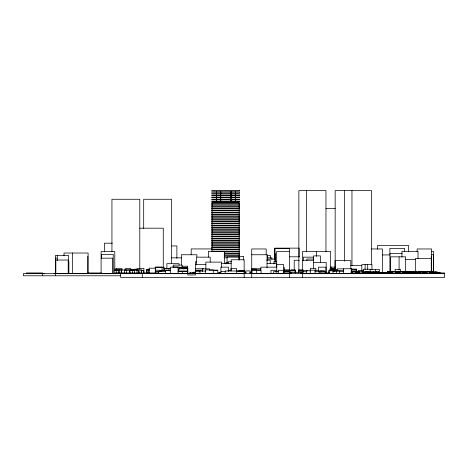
<?xml version="1.0" encoding="UTF-8"?>
<svg xmlns="http://www.w3.org/2000/svg" width="468" height="468" viewBox="0 0 468 468"><rect width="100%" height="100%" fill="white"/><g stroke="black" fill="none" stroke-linecap="round" stroke-linejoin="round"><path stroke-width="0.7" d="M382.467 273.16L382.549 272.803L385.334 273.113M383.397 273.16L383.479 272.803L383.274 273.16L383.058 272.803M379.25 273.16L379.431 272.803L381.537 273.113M379.718 273.16L379.899 272.803M325.95 208.588L335.164 208.588M139.792 228.185L163.262 228.185L163.262 267.123M112.355 243.19L104.405 243.19L104.405 251.883M171.855 245.952L176.886 245.952L176.886 258.324M212.027 248.935L191.19 248.935L191.19 254.738M371.592 248.964L382.438 248.964L382.438 272.891M211.676 251.287L239.528 251.287L239.528 251.936L224.172 251.936M289.663 251.568L276.676 251.568L276.676 267.21M431.438 251.568L433.579 251.568L433.579 271.475M224.172 253.451L239.528 253.451L239.528 254.101L224.172 254.101M389.891 253.498L402.176 253.498M251.737 254.75L267.035 254.75L267.035 267.807M431.262 254.75L433.403 254.75L433.403 271.434M382.438 254.931L390.388 254.931M267.392 255.335L270.317 255.335L270.317 258.254M224.172 255.622L239.528 255.622L239.528 256.271L224.172 256.271M238.756 256.4L243.67 256.4L243.67 259.986M289.75 256.815L299.239 256.815M313.806 257.16L303.322 257.16L303.322 260.734M224.172 257.786L227.384 257.786M267.591 257.827L271.89 257.827L271.89 259.26M171.288 257.845L181.368 257.868M55.587 258.12L57.014 258.12M101.1 258.166L112.689 258.166L112.689 273.61M431.595 258.558L415.327 258.558L415.327 271.487M267.579 259.073L275.629 259.073M313.648 259.02L306.868 259.02L306.868 260.471M405.627 259.459L415.327 259.459M55.587 260.038L68.205 260.038L68.205 273.61M266.637 260.114L270.235 260.114L270.235 263.665M299.268 260.261L294.208 260.261L294.208 270.094M302.667 260.29L313.648 260.29M196.8 261.793L195.384 261.793L195.384 274.962L187.797 274.962L187.797 267.784L179.139 267.784M231.765 261.735L228.15 261.735L228.15 263.835M276.822 261.735L273.926 261.735L273.926 263.835M313.648 262.402L326.208 262.402L326.208 272.908M228.109 262.554L225.921 262.554L225.921 263.934M221.522 263.595L231.163 263.595M267.035 263.595L276.676 263.595M195.384 264.397L205.867 264.397M350.825 265.549L361.805 265.549M182.005 266.21L187.668 266.21L187.668 272.938L187.609 270.902M172.996 267.029L179.466 267.029L179.466 269.223M276.775 267.158L260.828 267.158L260.828 270.738M330.203 267.105L335.164 267.105M181.619 267.322L187.668 267.322M179.145 267.614L183.52 267.614L183.52 268.948M170.375 268.334L169.018 268.334L169.018 270.972M163.724 268.404L167.158 268.404M331.59 268.416L335.492 268.416M181.859 268.644L187.089 268.644M169.317 268.708L164.198 268.708L164.198 270.808M187.797 268.743L178.647 268.743L178.647 271.809M195.384 268.743L203.404 268.743M251.737 268.743L261.004 268.743M343.588 268.889L337.171 268.889L337.171 270.913M114.531 269.024L116.573 269.024M329.893 269.024L333.895 269.024L333.895 270.334M351.205 269.059L356.78 269.275L351.205 269.439M137.089 269.205L133.971 269.205L133.971 270.463M329.987 269.223L333.239 269.223L333.239 270.475M149.356 269.281L146.619 269.281L146.619 272.932M351.205 269.275L356.78 269.275M130.894 269.591L134.316 269.591M370.124 269.656L379.595 269.656L379.595 272.949M134.726 269.79L141.412 269.79L141.412 272.973M115.567 269.861L121.405 269.861L121.405 272.984M130.929 269.831L134.334 269.831M252.036 269.884L256.657 269.884M257.084 269.849L260.828 269.849M284.246 269.872L289.493 269.872L289.493 273.61M333.538 269.913L336.978 269.913M124.944 269.977L133.971 269.977M291.049 269.942L295.519 269.942L295.519 271.165M303.235 269.942L298.765 269.942L298.765 272.388M146.619 270.1L149.274 270.1M131.672 270.171L137.025 270.171L137.025 272.92M166.251 270.176L168.995 270.176M195.384 270.176L202.515 270.176M209.646 270.118L217.784 270.118L217.872 273.61M251.737 270.2L256.569 270.2L256.569 273.61M337.171 270.118L329.033 270.118L329.033 273.61M114.713 270.235L116.029 270.235M161.712 270.276L166.251 270.276M289.557 270.235L294.969 270.235M299.315 270.235L302.697 270.235M136.539 270.317L138.721 270.317L138.721 272.949M166.017 270.311L161.361 270.311L161.361 271.627M227.986 270.311L231.192 270.311M283.661 270.311L278.244 270.311L278.244 273.61M314.982 270.311L318.831 270.311L318.831 272.288M363.297 270.323L358.5 270.323L358.5 271.639M114.151 270.498L118.89 270.498L118.89 272.984M141.049 270.445L143.635 270.445L143.635 272.979M160.694 270.451L165.859 270.451M166.409 270.492L169.17 270.492M213.279 270.416L217.784 270.416M302.714 270.469L298.578 270.469L298.578 272.932M140.815 270.545L143.723 270.545L143.77 273.043M343.407 270.539L334.614 270.539L334.614 271.768M160.536 270.621L170.451 270.662M200.117 270.674L195.542 270.674L195.542 271.849M256.493 270.662L261.074 270.679L261.074 273.61M307.786 270.615L302.755 270.615L302.755 273.61M236.586 270.767L239.13 270.767M310.231 270.767L306.411 270.767L306.411 273.61M295.156 270.902L289.897 270.902L289.897 272.353M351.205 270.919L356.78 270.919L356.78 271.516M159.044 271.019L161.817 271.019M179.221 271.001L187.147 271.001M205.704 271.066L199.953 271.066L199.953 273.61M239.598 271.019L243.91 271.019M298.578 271.27L302.714 271.27M165.374 271.37L158.716 271.37L158.716 273.61M178.062 271.329L182.573 271.329L182.573 273.61M283.982 271.37L289.663 271.37M319.901 271.37L325.313 271.37L325.313 273.61M195.384 271.411L199.953 271.411M236.697 271.422L244.15 271.422M333.017 271.393L336.65 271.393M351.205 271.44L355.703 271.44L355.703 272.885M356.218 271.44L371.504 271.44L371.504 272.885M387.738 271.44L393.699 271.44M395.074 271.44L398.326 271.44M401.333 271.44L409.026 271.44M410.728 271.44L416.69 271.44M418.339 271.44L432.017 271.44L432.017 272.885M351.205 271.516L356.891 271.516L356.891 271.82M182.573 271.645L187.797 271.645M220.908 271.645L225.196 271.645M239.838 271.604L244.15 271.604M339.347 271.615L343.407 271.615M155.288 271.715L159.202 271.715M278.244 271.715L273.406 271.715L273.406 273.61M289.663 271.768L289.99 271.768L289.99 273.61M306.411 271.715L302.346 271.768L302.346 273.61M315.063 271.715L319.901 271.715M356.686 272.06L358.769 272.06M366.467 272.06L368.55 272.06L368.55 273.09M436.351 272.06L437.884 272.06M155.288 272.107L158.716 272.107M245.835 272.119L245.367 272.119L245.367 272.54L245.835 272.54M250.123 272.119L250.591 272.119L250.591 272.54L250.123 272.54M283.661 272.107L289.663 272.107M319.901 272.107L325.313 272.107M387.744 272.417L392.822 272.417M395.706 272.417L400.239 272.417M402.246 272.417L421.206 272.417M422.241 272.417L427.29 272.417M429.138 272.417L436.779 272.417M289.99 272.528L291.289 272.528L291.289 273.663L250.111 273.61L250.111 270.902L245.776 270.954L245.776 273.663L53.96 273.663M302.346 272.528L301.041 272.528L301.041 273.663L444.6 273.61M351.041 272.528L352.638 272.528M355.159 272.528L359.851 272.528M362.062 272.528L373.271 272.528M373.446 272.528L379.425 272.528M422.844 272.528L424.552 272.528M429.788 272.528L432.356 272.528M436.1 272.528L440.406 272.528M291.289 272.581L301.041 272.581M245.835 272.674L245.367 272.674L245.835 272.791M250.123 272.674L250.591 272.674L250.123 272.791M189.996 272.803L191.032 272.75L191.008 273.534M244.15 272.85L244.471 272.85M251.41 272.85L251.737 272.85M379.554 272.85L387.217 272.85M88.095 272.961L101.527 272.961M114.8 272.961L155.288 272.961M187.797 272.961L188.013 273.61M195.384 272.961L195.168 273.61M218 272.961L220.826 272.961M289.663 272.961L289.99 272.961M302.346 272.961L302.667 272.961M325.283 272.961L329.525 272.961M351.433 272.961L444.6 272.961L444.6 277.401L120.609 277.401L120.609 273.61M189.996 273.113L191.032 273.06M192.114 273.113L193.126 273.113M219.082 273.06L220.095 273.06M189.856 273.207L191.172 273.154L191.008 273.4M190.341 273.394L190.692 273.464M190.026 273.482L191.032 273.482M44.208 273.663L23.4 273.61L23.4 275.775L120.633 275.775M120.978 273.663L26.325 273.663L26.325 272.961L42.582 272.961L42.582 275.775M149.327 273.663L357.394 273.663M380.601 272.803L381.069 273.113M383.988 272.803L384.193 273.113M379.244 272.75L379.449 273.101M436.006 272.78L436.006 271.335L432.087 271.335L432.087 272.78M432.754 271.335L432.754 272.78M432.713 272.961L432.713 273.61M431.595 271.557L431.595 248.964L417.14 248.964L417.14 251.866M431.268 256.329L431.268 271.498M430.191 271.44L430.191 272.885M429.501 272.78L429.501 271.335L425.734 271.335L425.734 272.78M426.249 271.335L426.249 272.78M424.236 271.44L424.236 272.885M423.002 272.78L423.002 271.335L419.223 271.335L419.223 272.78M419.749 271.335L419.749 272.78M418.959 272.78L418.959 271.335L412.998 271.335L412.998 272.78M418.866 271.335L418.866 272.78M418.029 258.523L418.029 251.339L401.953 251.339L401.953 257.084M416.497 271.335L416.497 272.78M416.456 272.961L416.456 273.61M413.244 271.335L413.244 272.78M412.15 272.78L412.15 271.335L387.375 271.335L387.375 272.78M408.903 271.335L408.903 272.78M408.605 251.298L408.605 245.542L377.489 245.542L377.489 249.14M406.089 271.335L406.089 272.78M405.627 271.487L405.627 256.838L390.429 256.838L390.429 271.422M404.557 251.246L404.557 248.362L389.891 248.362L389.891 271.516M402.837 271.335L402.837 272.78M402.808 271.335L402.808 272.78M400.462 271.487L400.462 269.369L395.156 269.369L395.156 271.487M400.198 272.961L400.198 273.61M399.555 271.335L399.555 272.78M399.087 256.838L399.087 269.966M395.893 271.335L395.893 272.78M395.799 271.335L395.799 272.78M392.64 271.335L392.64 272.78M390.622 271.335L390.622 272.78M383.947 272.961L383.947 273.61M378.77 272.885L378.77 271.44L372.815 271.44L372.815 272.885M378.682 271.44L378.682 272.885M376.313 271.44L376.313 272.885M375.471 269.656L375.471 271.633M373.06 271.44L373.06 272.885M371.966 269.469L371.966 264.636L361.805 264.636L361.805 270.925M371.469 264.87L371.469 190.599L335.164 190.599L335.164 268.509M370.124 271.727L370.124 269.223L363.297 269.223L363.297 271.727M367.69 264.636L367.69 269.469M367.69 272.961L367.69 273.61M365.906 271.44L365.906 272.885M365.128 264.636L365.128 269.469M362.653 271.44L362.618 272.885M359.465 271.44L359.465 272.885M359.371 271.44L359.371 272.885M359.02 272.961L359.02 273.663M356.183 269.059L356.218 272.885M352.457 271.44L352.457 272.885M351.959 190.599L351.959 265.602M351.433 273.663L351.433 268.743L343.407 268.743L343.407 273.61M351.269 270.674L351.269 273.61M350.825 268.907L350.825 260.606L335.035 260.606L335.035 269.995M344.372 190.599L344.372 261.232M339.347 273.61L339.347 271.13L336.65 271.13L336.65 273.61M333.017 273.61L333.017 270.837L328.94 270.837L328.94 273.61M331.367 267.058L331.367 269.387M330.431 270.018L330.431 251.339L302.667 251.339L302.667 277.401M325.95 251.766L325.95 190.599L298.859 190.599L298.859 269.966M325.909 273.61L325.909 267.158L318.433 267.158L318.433 270.738M324.494 271.838L324.494 270.662L319.872 270.662L319.901 273.61M320.422 262.402L320.422 255.873L313.648 255.873L313.648 268.708M316.426 251.339L316.426 256.37M315.812 270.972L315.812 268.334L310.459 268.334L310.459 270.972M315.063 273.61L315.063 270.2L310.231 270.2L310.231 273.61M306.522 190.599L306.522 251.766M302.907 271.019L302.907 273.61M299.128 256.873L299.128 248.139L274.698 248.139L274.698 259.787M295.706 270.469L295.706 272.932M295.156 270.469L295.156 272.932M289.663 277.401L289.663 248.362L274.997 248.362L274.997 262.068M289.335 271.838L289.335 270.662L284.714 270.662L284.714 271.838M284.246 267.158L284.246 272.177M283.661 273.61L283.643 264.543L276.775 264.543L276.775 272.212M276.102 272.288L276.102 270.311L270.972 270.311L270.972 273.61M275.207 253.498L275.207 262.115M267.526 254.931L267.526 260.676M266.193 254.762L266.193 248.964L251.737 248.964L251.737 277.401M256.271 270.44L256.271 269.17L251.954 269.17L251.954 273.61M251.41 270.141L251.41 273.663M244.471 270.141L244.471 273.663M244.15 277.401L244.15 259.752L231.163 259.752L231.163 270.75M244.062 271.809L244.062 270.615L239.025 270.615L239.025 271.809M239.528 257.786L239.528 258.435M239.148 259.997L239.148 202.626L212.057 202.626L212.057 251.281M238.949 260.021L238.949 257.16L227.062 257.16L227.062 262.881M236.697 273.61L236.697 271.001L225.196 271.001L225.196 273.61M236.586 270.2L236.586 271.563M236.358 270.972L236.358 268.334L231.005 268.334L231.005 270.972M235.562 191.307L235.562 202.626M231.227 191.307L231.227 202.626M230.765 191.307L230.765 202.626M228.378 271.458L228.378 267.158L220.908 267.158L220.908 273.61M224.447 263.554L224.447 251.339L208.371 251.339L208.371 257.084M221.522 267.169L221.522 262.109L205.867 262.109L205.867 269.357M220.773 191.307L220.773 202.626M220.703 191.307L220.703 202.626M220.206 273.224L220.206 273.604M220.018 273.224L220.018 273.604M219.749 273.464L219.428 273.464M219.159 273.224L219.159 273.604M218.977 273.224L218.977 273.604M216.438 191.307L216.438 202.626M216.368 191.307L216.368 202.626M213.279 273.61L213.279 269.913L205.704 269.913L205.704 273.61M210.208 262.168L210.208 257.16L196.507 257.16L196.507 264.9M209.646 270.241L209.646 268.889L202.515 268.889L202.515 271.545M196.882 256.926L196.882 254.75L181.332 254.75L181.332 265.011M193.237 273.657L193.266 273.207L191.974 273.207L192.009 273.657M193.126 273.534L193.126 272.803L192.114 272.803L192.114 273.534M193.05 273.277L193.05 273.657M192.19 273.277L192.19 273.657M191.149 273.207L191.114 273.657M190.962 273.224L190.932 273.657M190.096 273.224L190.096 273.604M190.026 272.75L190.066 273.657M189.914 273.224L189.914 273.604L189.879 273.154M187.516 268.404L187.516 272.961M182.099 267.936L182.099 265.104L173.259 265.104L173.259 267.228M179.051 265.087L179.051 263.665L166.883 263.665L166.883 268.638M178.062 273.61L178.062 267.158L170.451 267.158L170.451 273.61M171.54 263.408L171.54 199.269L143.688 199.269L143.688 228.419M165.374 270.662L165.374 273.61M164.046 270.785L164.046 267.257L155.206 267.257L155.206 268.667M162.086 270.715L162.086 267.099L155.364 267.099L155.288 273.663M159.208 271.563L159.208 270.2L155.452 270.2L155.452 273.61M155.481 272.932L155.481 268.187L149.105 268.187L149.105 272.932M148.836 270.1L148.836 272.908M147.917 272.961L147.917 273.61M147.701 272.961L147.701 273.663M147.075 270.1L147.075 272.908M143.904 272.961L143.904 268.416L137.06 268.416L137.06 269.714M143.536 270.545L143.536 272.996M142.284 273.61L142.284 277.401M141.207 270.545L141.207 272.996M139.792 268.562L139.792 199.269L111.94 199.269L111.94 251.743M139.084 269.79L139.031 273.61M134.515 270.171L134.515 272.92M132.467 272.908L132.467 270.1L116.245 270.036L116.28 268.644L122.072 268.644L122.072 270.065M130.894 270.065L130.894 268.644L125.102 268.644L125.102 270.065M129.94 270.1L129.94 272.908M129.8 270.1L129.8 272.908M126.647 270.1L126.647 272.908M124.389 270.1L124.389 272.908M122.774 272.961L122.774 273.61M121.235 270.1L121.235 272.908M119.077 269.861L119.077 272.984M116.76 270.498L116.76 272.984M114.8 273.61L114.8 251.486L101.1 251.486L101.1 273.663M113.233 273.61L113.233 254.376L101.644 254.376L101.644 258.646M88.095 273.663L88.095 253.024L64.011 253.024L64.011 255.861M87.808 256.218L87.768 273.61M72.47 253.024L72.47 273.61M68.878 261.331L68.878 273.61M68.463 273.61L68.463 255.335L55.587 255.335L55.587 275.775M57.295 255.335L57.295 260.448M55.838 260.038L55.838 273.61M239.528 190.599L211.676 190.599L211.676 191.248L239.528 191.248L239.528 190.599M239.528 192.763L211.676 192.763L211.676 193.419L239.528 193.419L239.528 192.763M239.528 194.934L211.676 194.934L211.676 195.583L239.528 195.583L239.528 194.934M239.528 197.098L211.676 197.098L211.676 197.748L239.528 197.748L239.528 197.098M239.528 199.269L211.676 199.269L211.676 199.918L239.528 199.918L239.528 199.269M239.528 201.433L211.676 201.433L211.676 202.082L239.528 202.082L239.528 201.433M239.528 203.603L211.676 203.603L211.676 204.253L239.528 204.253L239.528 203.603M239.528 205.768L211.676 205.768L211.676 206.417L239.528 206.417L239.528 205.768M239.528 207.938L211.676 207.938L211.676 208.588L239.528 208.588L239.528 207.938M239.528 210.103L211.676 210.103L211.676 210.752L239.528 210.752L239.528 210.103M239.528 212.273L211.676 212.273L211.676 212.922L239.528 212.922L239.528 212.273M239.528 214.438L211.676 214.438L211.676 215.087L239.528 215.087L239.528 214.438M239.528 216.608L211.676 216.608L211.676 217.257L239.528 217.257L239.528 216.608M239.528 218.772L211.676 218.772L211.676 219.422L239.528 219.422L239.528 218.772M239.528 220.943L211.676 220.943L211.676 221.592L239.528 221.592L239.528 220.943M239.528 223.107L211.676 223.107L211.676 223.757L239.528 223.757L239.528 223.107M239.528 225.278L211.676 225.278L211.676 225.927L239.528 225.927L239.528 225.278M239.528 227.442L211.676 227.442L211.676 228.091L239.528 228.091L239.528 227.442M239.528 229.612L211.676 229.612L211.676 230.262L239.528 230.262L239.528 229.612M239.528 231.777L211.676 231.777L211.676 232.426L239.528 232.426L239.528 231.777M239.528 233.947L211.676 233.947L211.676 234.597L239.528 234.597L239.528 233.947M239.528 236.112L211.676 236.112L211.676 236.761L239.528 236.761L239.528 236.112M239.528 238.282L211.676 238.282L211.676 238.932L239.528 238.932L239.528 238.282M239.528 240.447L211.676 240.447L211.676 241.096L239.528 241.096L239.528 240.447M239.528 242.617L211.676 242.617L211.676 243.266L239.528 243.266L239.528 242.617M239.528 244.782L211.676 244.782L211.676 245.431L239.528 245.431L239.528 244.782M239.528 246.952L211.676 246.952L211.676 247.601L239.528 247.601L239.528 246.952M239.528 249.116L211.676 249.116L211.676 249.766L239.528 249.766L239.528 249.116M194.273 272.119L193.805 272.119L193.805 272.54L194.273 272.54L194.273 272.119M194.273 272.674L193.805 272.791L194.273 272.674M220.095 272.75L219.082 272.75L219.082 273.482L220.095 273.482L220.095 272.75M192.781 273.394L192.459 273.523L192.781 273.394"/></g></svg>
